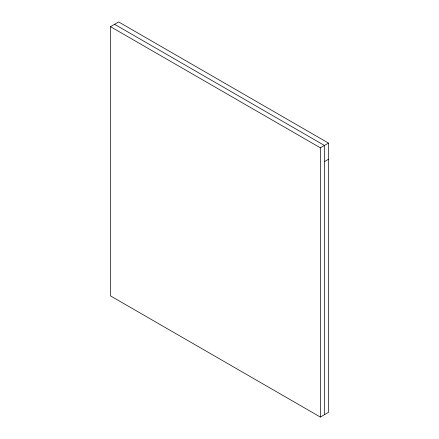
<?xml version="1.0" encoding="UTF-8"?>
<svg xmlns="http://www.w3.org/2000/svg" width="439" height="439" viewBox="0 0 439 439"><rect width="100%" height="100%" fill="white"/><g stroke="black" fill="none" stroke-linecap="round" stroke-linejoin="round"><path stroke-width="0.66" d="M110.496 26.664L118.656 21.95L328.504 143.103L328.504 412.336L320.344 417.05L110.496 295.897L110.496 26.664L320.344 147.817L328.504 143.103M324.421 161.612L328.504 159.258M114.579 24.304L324.421 145.457L324.421 414.696M320.344 147.817L320.344 417.05"/></g></svg>
